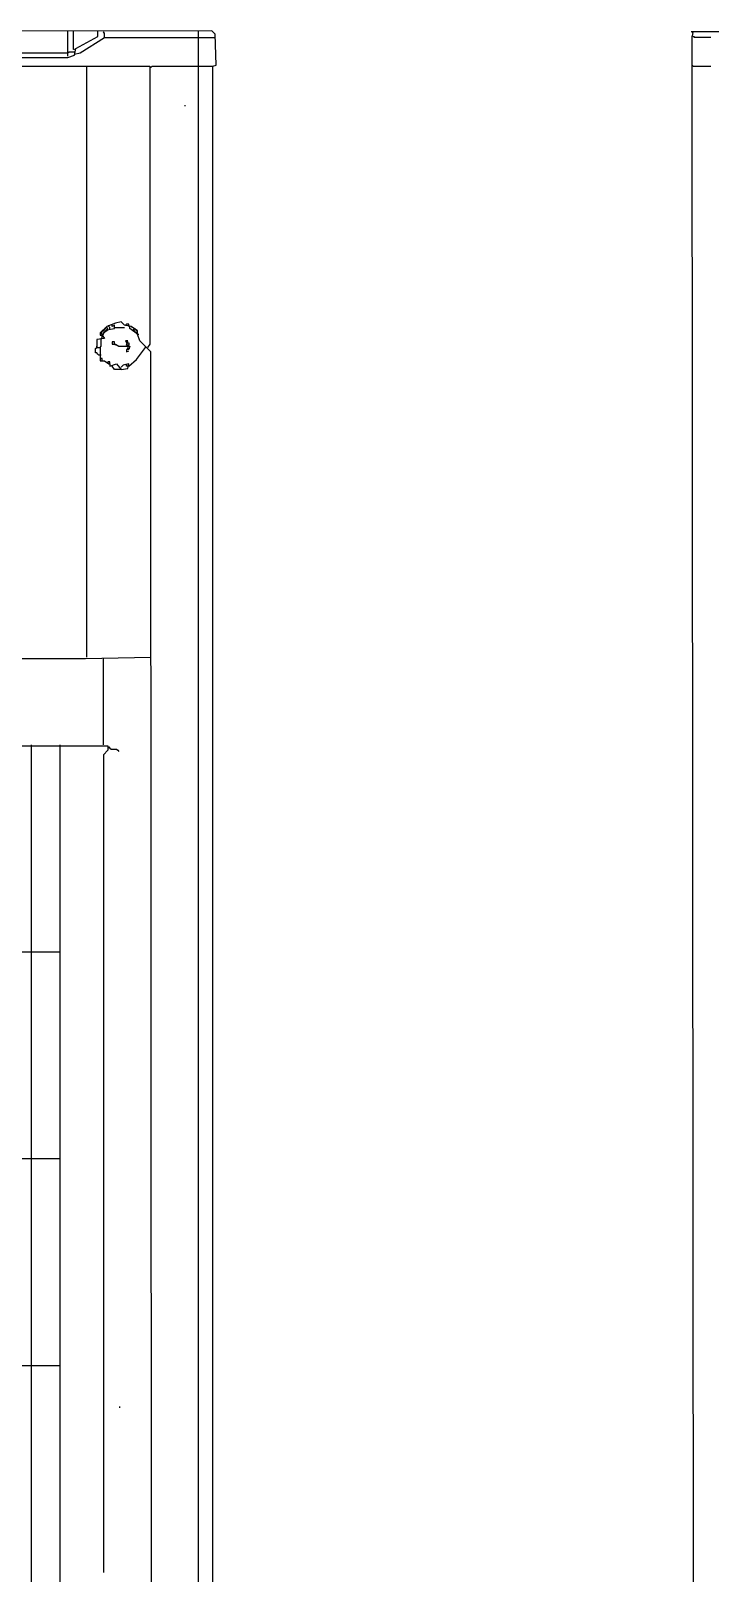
# Model space of a CAD drawing. Extents: x 3792242 to 5145247, y -1546315 to -1031918.
# Drawn here: x 3800404 to 3800838, y -1525339 to -1524354 of the extents above; entities that cross this region are included whole.
import ezdxf

# ---------------------------------------------------------------- set-up
doc = ezdxf.new("R2010")
doc.units = 0
doc.header["$MEASUREMENT"] = 0
doc.layers.add('ZZ-chladenie', color=133, linetype='CONTINUOUS')

msp = doc.modelspace()

# ---------------------------------------------------------------- linework, layer by layer
at = {"layer": 'ZZ-chladenie'}
for p, q in [((3800519.583, -1524354.266), (3799589.685, -1524354.973)), ((3800427.723, -1524370.518), (3800427.723, -1524354.266)), ((3800431.257, -1524366.279), (3800431.257, -1524354.266)), ((3800432.67, -1524365.572), (3800446.802, -1524357.799)), ((3800435.496, -1524368.399), (3800451.042, -1524358.506)), ((3800446.802, -1524354.973), (3800446.802, -1524354.266)), ((3800446.802, -1524357.799), (3800446.802, -1524354.973)), ((3800451.042, -1524355.679), (3800450.335, -1524354.973)), ((3800450.335, -1524354.973), (3800450.335, -1524355.679)), ((3800451.042, -1524358.506), (3800451.042, -1524355.679)), ((3800451.042, -1524358.506), (3800511.104, -1524358.506)), ((3800511.104, -1526043.77), (3800511.104, -1524354.266)), ((3800511.104, -1524358.506), (3800521.703, -1524358.506)), ((3800521.703, -1524356.386), (3800519.583, -1524354.266)), ((3800522.409, -1524376.171), (3800521.703, -1524356.386)), ((3800827.596, -1524354.973), (3800825.476, -1524354.973)), ((3800826.889, -1524355.679), (3800826.182, -1524354.973)), ((3800826.182, -1524357.799), (3800826.889, -1524355.679)), ((3800826.182, -1524375.465), (3800826.182, -1524357.799)), ((3800827.596, -1524358.506), (3800826.889, -1524357.799)), ((3800826.889, -1524357.799), (3800827.596, -1524357.799)), ((3801757.494, -1524354.266), (3800827.596, -1524354.973)), ((3800838.195, -1524358.506), (3800827.596, -1524358.506)), ((3799683.664, -1524368.399), (3800427.723, -1524368.399)), ((3799683.664, -1524370.518), (3800427.723, -1524371.225)), ((3800427.723, -1524368.399), (3800428.43, -1524367.692)), ((3800427.723, -1524371.225), (3800431.964, -1524369.812)), ((3800428.43, -1524367.692), (3800431.964, -1524367.692)), ((3800431.964, -1524366.279), (3800431.257, -1524366.279)), ((3800431.964, -1524369.812), (3800432.67, -1524365.572)), ((3800431.964, -1524369.105), (3800435.496, -1524368.399)), ((3799670.945, -1524376.878), (3800480.013, -1524376.878)), ((3800439.736, -1524754.207), (3800439.736, -1524376.878)), ((3800480.013, -1524376.878), (3800480.013, -1524554.237)), ((3800480.719, -1524377.584), (3800480.013, -1524377.584)), ((3800480.719, -1524377.584), (3800481.426, -1524376.878)), ((3800481.426, -1524376.878), (3800511.104, -1524376.878)), ((3800511.104, -1524376.878), (3800520.289, -1524376.878)), ((3800520.289, -1524376.878), (3800522.409, -1524376.171)), ((3800520.289, -1526043.77), (3800520.289, -1524376.878)), ((3800827.596, -1526043.063), (3800826.182, -1524375.465)), ((3800826.889, -1524376.878), (3800826.182, -1524376.171)), ((3800826.889, -1524376.878), (3800838.195, -1524376.878)), ((3800502.624, -1524402.316), (3800502.624, -1524401.609)), ((3800461.641, -1524540.105), (3800458.108, -1524540.811)), ((3800463.761, -1524542.224), (3800461.641, -1524540.105)), ((3800452.455, -1524542.931), (3800448.215, -1524547.171)), ((3800448.215, -1524547.171), (3800448.215, -1524548.584)), ((3800448.215, -1524548.584), (3800449.629, -1524548.584)), ((3800448.922, -1524547.171), (3800449.629, -1524546.464)), ((3800449.629, -1524547.877), (3800448.922, -1524547.171)), ((3800448.922, -1524550.704), (3800449.629, -1524549.997)), ((3800449.629, -1524548.584), (3800452.455, -1524545.051)), ((3800449.629, -1524546.464), (3800449.629, -1524545.758)), ((3800449.629, -1524545.758), (3800450.335, -1524545.758)), ((3800449.629, -1524548.584), (3800450.335, -1524547.877)), ((3800449.629, -1524549.997), (3800449.629, -1524548.584)), ((3800449.629, -1524548.584), (3800451.042, -1524550.704)), ((3800450.335, -1524545.758), (3800451.042, -1524545.051)), ((3800450.335, -1524547.171), (3800451.042, -1524546.464)), ((3800450.335, -1524547.877), (3800450.335, -1524547.171)), ((3800451.042, -1524545.051), (3800451.748, -1524544.344)), ((3800451.042, -1524546.464), (3800451.748, -1524545.758)), ((3800451.748, -1524544.344), (3800451.748, -1524543.638)), ((3800451.748, -1524543.638), (3800452.455, -1524543.638)), ((3800451.748, -1524545.758), (3800452.455, -1524545.758)), ((3800458.108, -1524540.811), (3800452.455, -1524542.931)), ((3800453.162, -1524544.344), (3800452.455, -1524543.638)), ((3800452.455, -1524545.051), (3800453.162, -1524544.344)), ((3800452.455, -1524545.051), (3800457.401, -1524544.344)), ((3800452.455, -1524545.758), (3800453.162, -1524545.051)), ((3800453.869, -1524542.931), (3800453.869, -1524542.224)), ((3800454.575, -1524543.638), (3800453.869, -1524542.931)), ((3800454.575, -1524545.051), (3800454.575, -1524543.638)), ((3800455.988, -1524542.931), (3800455.988, -1524541.518)), ((3800457.401, -1524542.224), (3800455.988, -1524542.931)), ((3800457.401, -1524544.344), (3800457.401, -1524542.224)), ((3800457.401, -1524543.638), (3800463.761, -1524543.638)), ((3800468, -1524542.931), (3800463.761, -1524542.224)), ((3800465.174, -1524541.518), (3800464.467, -1524542.224)), ((3800464.467, -1524542.224), (3800465.174, -1524542.224)), ((3800466.587, -1524541.518), (3800465.174, -1524541.518)), ((3800466.587, -1524542.931), (3800466.587, -1524541.518)), ((3800467.294, -1524544.344), (3800467.294, -1524542.931)), ((3800472.24, -1524547.877), (3800467.294, -1524544.344)), ((3800472.24, -1524545.758), (3800468, -1524542.931)), ((3800468.707, -1524543.638), (3800468.707, -1524542.931)), ((3800469.414, -1524545.051), (3800470.121, -1524544.344)), ((3800470.121, -1524545.758), (3800469.414, -1524545.051)), ((3800470.121, -1524544.344), (3800470.827, -1524545.051)), ((3800470.121, -1524546.464), (3800470.121, -1524545.758)), ((3800470.827, -1524546.464), (3800470.121, -1524546.464)), ((3800471.534, -1524545.051), (3800470.827, -1524545.051)), ((3800471.534, -1524545.758), (3800471.534, -1524545.051)), ((3800472.24, -1524546.464), (3800471.534, -1524545.758)), ((3800471.534, -1524547.171), (3800472.24, -1524546.464)), ((3800472.24, -1524547.877), (3800471.534, -1524547.171)), ((3800472.24, -1524547.877), (3800472.24, -1524545.758)), ((3800472.24, -1524547.877), (3800472.947, -1524547.877)), ((3800473.653, -1524552.117), (3800472.24, -1524547.877)), ((3800445.389, -1524557.063), (3800446.096, -1524556.357)), ((3800445.389, -1524559.89), (3800445.389, -1524557.063)), ((3800446.096, -1524559.89), (3800445.389, -1524559.89)), ((3800451.042, -1524550.704), (3800446.096, -1524551.41)), ((3800446.096, -1524551.41), (3800446.096, -1524556.357)), ((3800446.096, -1524556.357), (3800446.096, -1524555.65)), ((3800446.096, -1524556.357), (3800448.215, -1524556.357)), ((3800446.802, -1524560.597), (3800446.096, -1524559.89)), ((3800448.215, -1524556.357), (3800448.922, -1524555.65)), ((3800448.215, -1524556.357), (3800448.215, -1524564.836)), ((3800448.922, -1524555.65), (3800448.922, -1524550.704)), ((3800457.401, -1524552.824), (3800455.988, -1524552.824)), ((3800455.988, -1524552.824), (3800455.988, -1524554.237)), ((3800455.988, -1524554.237), (3800458.108, -1524554.237)), ((3800457.401, -1524554.237), (3800457.401, -1524552.824)), ((3800457.401, -1524554.237), (3800458.108, -1524554.944)), ((3800458.108, -1524554.237), (3800460.228, -1524555.65)), ((3800460.228, -1524555.65), (3800467.294, -1524555.65)), ((3800465.88, -1524552.117), (3800464.467, -1524552.117)), ((3800464.467, -1524552.117), (3800465.174, -1524553.531)), ((3800465.174, -1524554.944), (3800465.88, -1524552.117)), ((3800465.174, -1524553.531), (3800466.587, -1524553.531)), ((3800466.587, -1524554.944), (3800465.174, -1524554.944)), ((3800466.587, -1524557.77), (3800465.174, -1524557.77)), ((3800465.174, -1524557.77), (3800465.174, -1524559.183)), ((3800465.174, -1524559.183), (3800466.587, -1524558.476)), ((3800465.88, -1524557.063), (3800465.88, -1524556.357)), ((3800465.88, -1524556.357), (3800466.587, -1524557.063)), ((3800466.587, -1524557.063), (3800465.88, -1524557.063)), ((3800466.587, -1524553.531), (3800466.587, -1524554.944)), ((3800467.294, -1524555.65), (3800466.587, -1524557.77)), ((3800471.534, -1524564.129), (3800477.187, -1524556.357)), ((3800480.719, -1524559.183), (3800473.653, -1524552.117)), ((3800477.187, -1524556.357), (3800477.187, -1524555.65)), ((3800480.013, -1524554.237), (3800478.6, -1524556.357)), ((3800481.426, -1526043.77), (3800480.719, -1524559.183)), ((3800447.509, -1524561.303), (3800446.802, -1524560.597)), ((3800448.922, -1524561.303), (3800447.509, -1524561.303)), ((3800448.922, -1524563.423), (3800448.215, -1524563.423)), ((3800448.215, -1524564.836), (3800451.042, -1524564.836)), ((3800449.629, -1524563.423), (3800448.922, -1524563.423)), ((3800449.629, -1524564.836), (3800449.629, -1524563.423)), ((3800451.042, -1524564.836), (3800453.869, -1524566.956)), ((3800454.575, -1524565.542), (3800453.162, -1524565.542)), ((3800453.162, -1524565.542), (3800453.162, -1524566.249)), ((3800453.162, -1524566.249), (3800453.162, -1524566.956)), ((3800453.869, -1524566.956), (3800454.575, -1524566.956)), ((3800454.575, -1524566.956), (3800454.575, -1524565.542)), ((3800454.575, -1524566.956), (3800454.575, -1524568.369)), ((3800454.575, -1524568.369), (3800458.814, -1524566.956)), ((3800457.401, -1524570.489), (3800455.988, -1524568.369)), ((3800458.814, -1524566.956), (3800461.641, -1524570.489)), ((3800463.054, -1524567.663), (3800461.641, -1524569.076)), ((3800466.587, -1524566.956), (3800463.054, -1524567.663)), ((3800465.174, -1524568.369), (3800465.174, -1524566.956)), ((3800466.587, -1524568.369), (3800465.174, -1524568.369)), ((3800465.88, -1524569.782), (3800466.587, -1524566.956)), ((3800466.587, -1524568.369), (3800471.534, -1524564.129)), ((3800461.641, -1524570.489), (3800457.401, -1524570.489)), ((3800461.641, -1524570.489), (3800465.88, -1524569.782)), ((3800147.2, -1524755.621), (3800439.03, -1524754.914)), ((3800439.03, -1524754.914), (3800480.719, -1524754.207)), ((3800450.335, -1524810.03), (3800450.335, -1524754.914)), ((3800147.906, -1524810.736), (3800453.162, -1524810.736)), ((3800404.405, -1525338.574), (3800404.405, -1524810.03)), ((3800422.778, -1525338.574), (3800422.778, -1524810.03)), ((3800453.162, -1524813.562), (3800450.335, -1524816.389)), ((3800453.162, -1524810.736), (3800453.162, -1524813.562)), ((3800453.869, -1524812.149), (3800453.869, -1524811.443)), ((3800453.869, -1524811.443), (3800454.575, -1524812.149)), ((3800454.575, -1524812.149), (3800455.282, -1524812.856)), ((3800455.282, -1524812.856), (3800458.814, -1524812.856)), ((3800458.814, -1524812.856), (3800459.521, -1524813.562)), ((3800459.521, -1524813.562), (3800460.228, -1524814.269)), ((3800450.335, -1524816.389), (3800450.335, -1525338.574)), ((3800321.733, -1524942.166), (3800404.405, -1524942.166)), ((3800404.405, -1524942.166), (3800422.778, -1524942.166)), ((3800321.733, -1525074.302), (3800404.405, -1525074.302)), ((3800404.405, -1525074.302), (3800422.778, -1525074.302)), ((3800321.733, -1525206.438), (3800404.405, -1525206.438)), ((3800404.405, -1525206.438), (3800422.778, -1525206.438)), ((3800460.935, -1525233.289), (3800460.935, -1525232.582)), ((3800404.405, -1525867.118), (3800404.405, -1525338.574)), ((3800422.778, -1525867.118), (3800422.778, -1525338.574))]:
    msp.add_line(p, q, dxfattribs=at)

doc.saveas('drawing.dxf')
